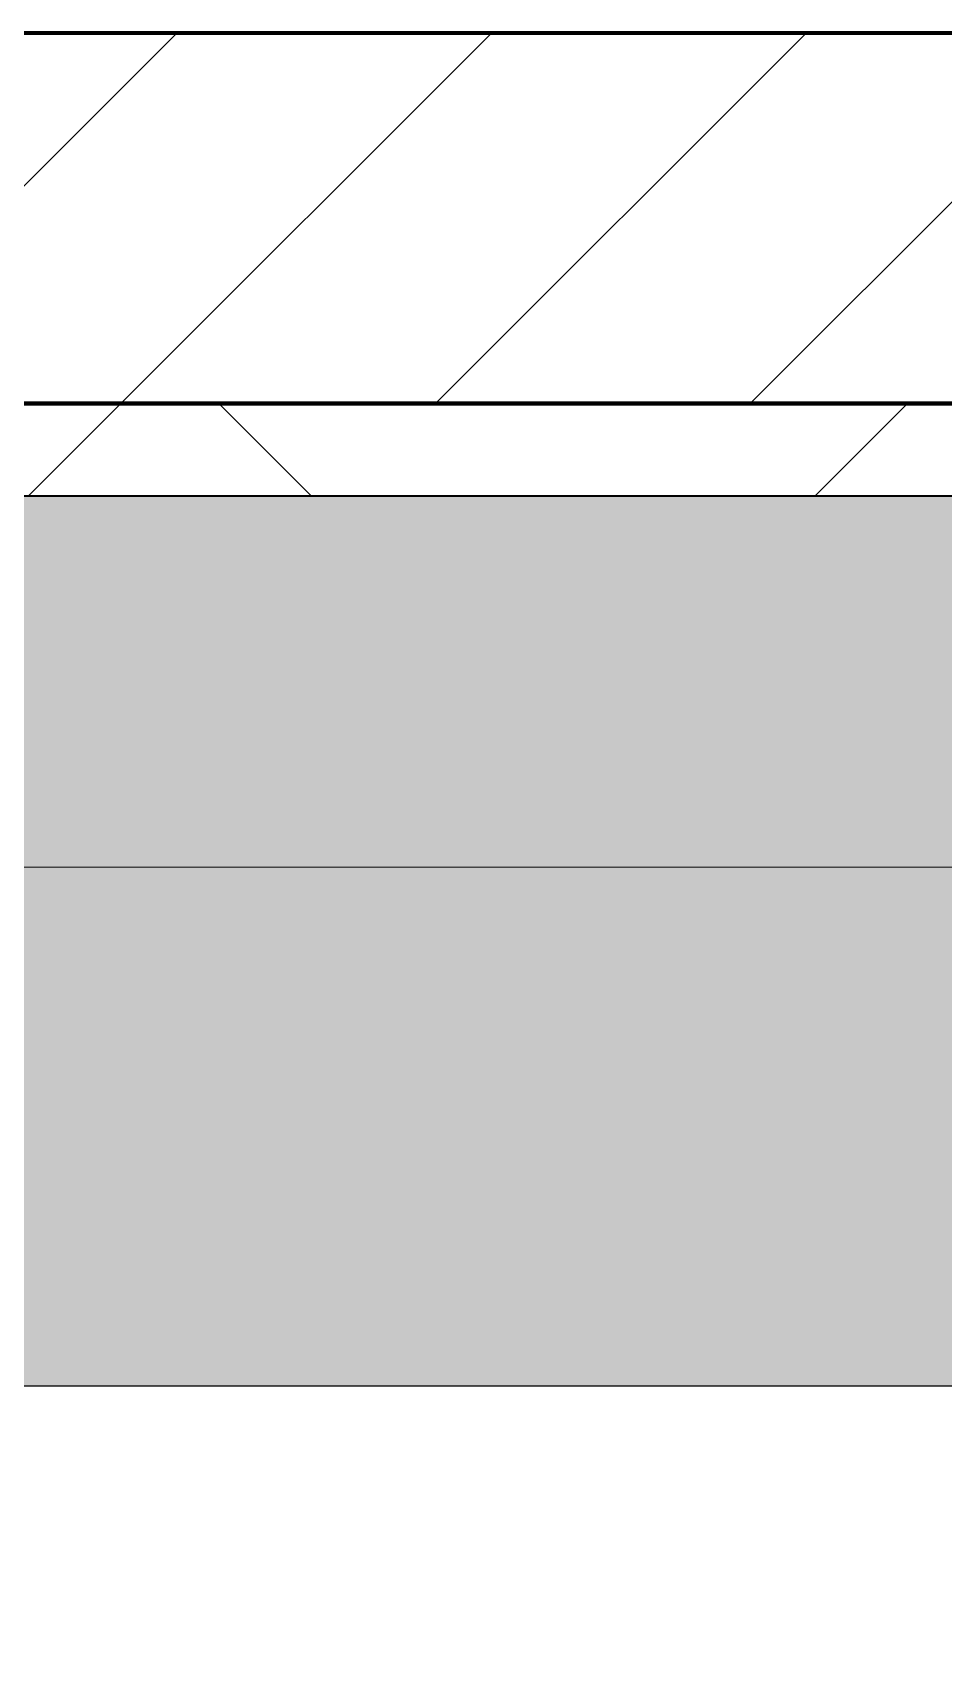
# Model space of a CAD drawing. Header units: millimetres. Extents: x -794334 to -714814, y -17806 to 22403.
# Drawn here: x -774992 to -774501, y 9261 to 10144 of the extents above; entities that cross this region are included whole.
import ezdxf
from ezdxf.xclip import XClip

# ---------------------------------------------------------------- set-up
doc = ezdxf.new("R2010")
doc.units = ezdxf.units.MM
doc.header["$XCLIPFRAME"] = 0
for name, color, linetype, lineweight in [('A-GENM', 1, 'Continuous', 9), ('A-GLAZ-CURT', 2, 'Continuous', 9), ('A-WALL', 5, 'Continuous', 35), ('A-WALL-FNSH', 2, 'Continuous', 35), ('A-WALL-PATT', 1, 'Continuous', 35)]:
    doc.layers.add(name, color=color, linetype=linetype, lineweight=lineweight)
doc.layers.add('A11_ALU.SOLID SHEET', color=2, linetype='Continuous')

# ---------------------------------------------------------------- blocks, each defined once
blk = doc.blocks.new('PPLS-PP19_Custom Tile Pattern - Custom Tile Pattern-V107-4252-01 ENLARGED CONCOURSE LEVEL - REFLECTED CEILING PLAN - SHEET 3')
at = {"layer": 'A-GLAZ-CURT'}
for p, q in [((-300, 0), (300, 0)), ((300, 0), (-300, 0)), ((195.99, 0), (213.31, 0)), ((213.31, 0), (195.99, 0)), ((230.06, 0), (300, 0)), ((-300, -50), (300, -50)), ((300, -50), (-300, -50))]:
    blk.add_line(p, q, dxfattribs=at)
at = {"layer": 'A-GLAZ-CURT', "flags": 128}
for points in [[(-187.54, 0), (-181.38, 0), (-175.58, 0), (-170.25, 0), (-165.64, 0), (-162.01, 0), (-159.53, 0), (-157.46, 0), (-154.52, 0), (-149.65, 0)], [(-150.63, 0), (-155.53, 0), (-160.27, 0), (-164.95, 0), (-169.65, 0), (-174.47, 0), (-179.49, 0), (-184.81, 0), (-190.44, 0), (-196.37, 0), (-202.58, 0), (-209.04, 0), (-215.73, 0), (-222.63, 0), (-229.72, 0), (-236.97, 0), (-244.39, 0), (-251.96, 0), (-259.67, 0), (-267.51, 0), (-275.48, 0), (-283.55, 0), (-291.73, 0), (-300, 0)], [(-125.17, 0), (-128.55, 0), (-134.16, 0), (-140.03, 0), (-145.5, 0), (-149.62, 0)], [(-149.42, 0), (-141.84, 0), (-132.81, 0), (-126.08, 0)]]:
    blk.add_lwpolyline(points, dxfattribs=at)
at = {"layer": 'A-GLAZ-CURT'}
for points, knots in [([(-300, 0), (-284.65, 0), (-236.57, 0), (-174.61, 0), (-129.95, 0), (-110.8, 0), (-99.5, 0), (-91.46, 0)], [-5323.127839, -5323.127839, -5323.127839, -5323.127839, -4502.809032, -2700.551212, -1002.059161, -460.363443, 0, 0, 0, 0]), ([(-149.6, 0), (-168.92, 0), (-209.44, 0), (-262.56, 0), (-294.48, 0), (-300, 0)], [-16719.736027, -16719.736027, -16719.736027, -16719.736027, -15131.813646, -13729.592194, -13439.944408, -13439.944408, -13439.944408, -13439.944408]), ([(-149.6, 0), (-152.7, 0), (-162.6, 0), (-177.91, 0), (-199.46, 0), (-216.65, 0), (-231.26, 0), (-233.46, 0), (-234, 0)], [-2276.311303, -2276.311303, -2276.311303, -2276.311303, -2113.765672, -1763.376603, -1422.553702, -978.033455, -846.069444, -682.911962, -682.911962, -682.911962, -682.911962]), ([(-223.63, 0), (-219.39, 0), (-206.17, 0), (-188.58, 0), (-169.02, 0), (-152.12, 0), (-136.84, 0), (-127.33, 0), (-124.19, 0), (-123.43, 0), (-123.28, 0)], [-5463.295695, -5463.295695, -5463.295695, -5463.295695, -5161.076232, -4739.070012, -4465.409639, -4149.119819, -3839.893365, -3647.167523, -3488.92562, -3439.852845, -3439.852845, -3439.852845, -3439.852845]), ([(-150.23, 0), (-150.53, 0), (-152.59, 0), (-158.72, 0), (-174.02, 0), (-185.59, 0), (-202.81, 0), (-213.56, 0), (-217.46, 0)], [-2523.617513, -2523.617513, -2523.617513, -2523.617513, -2477.344047, -2237.412286, -2029.680487, -1755.085331, -1400.429864, -1195.397769, -1195.397769, -1195.397769, -1195.397769]), ([(-217.07, 0), (-215.6, 0), (-211.14, 0), (-200.2, 0), (-185.8, 0), (-171.77, 0), (-158.7, 0), (-157.22, 0)], [-4916.013316, -4916.013316, -4916.013316, -4916.013316, -4832.723979, -4666.091899, -4349.945572, -4000.813434, -3840.635403, -3840.635403, -3840.635403, -3840.635403]), ([(-118.78, 0), (-121.86, 0), (-126.28, 0), (-136.96, 0), (-146.75, 0), (-149.42, 0), (-149.92, 0)], [-5938.474035, -5938.474035, -5938.474035, -5938.474035, -5700.061948, -5508.838257, -5298.784692, -5230.386346, -5230.386346, -5230.386346, -5230.386346]), ([(-149.61, 0), (-149.02, 0), (-146.5, 0), (-143.57, 0), (-138.62, 0)], [-3416.896408, -3416.896408, -3416.896408, -3416.896408, -3371.022232, -3227.460399, -3227.460399, -3227.460399, -3227.460399]), ([(-133.82, 0), (-135.51, 0), (-137.8, 0), (-146.28, 0), (-148.98, 0), (-149.6, 0)], [-2731.647847, -2731.647847, -2731.647847, -2731.647847, -2418.507304, -2308.929706, -2276.373206, -2276.373206, -2276.373206, -2276.373206]), ([(-137.88, 0), (-140.56, 0), (-146.78, 0), (-147.57, 0), (-149.48, 0)], [-3187.727384, -3187.727384, -3187.727384, -3187.727384, -2919.378265, -2565.419283, -2565.419283, -2565.419283, -2565.419283]), ([(-82.28, 0), (-82.47, 0), (-96.21, 0), (-118.24, 0), (-144.22, 0), (-149.12, 0)], [-18960.690703, -18960.690703, -18960.690703, -18960.690703, -18935.241197, -17136.203329, -16733.021146, -16733.021146, -16733.021146, -16733.021146]), ([(-26.75, 0), (-27.82, 0), (-36.18, 0), (-53.55, 0), (-78.2, 0), (-110.94, 0), (-130.52, 0), (-147.74, 0), (-149.07, 0)], [-8718.362214, -8718.362214, -8718.362214, -8718.362214, -8532.293389, -8073.216054, -7508.296369, -7004.680444, -6449.282163, -6277.220794, -6277.220794, -6277.220794, -6277.220794]), ([(-148.61, 0), (-146.67, 0), (-141.78, 0), (-127.26, 0), (-107.3, 0), (-90.42, 0), (-75.26, 0), (-68.41, 0), (-65.12, 0), (-63.63, 0)], [-4825.010153, -4825.010153, -4825.010153, -4825.010153, -4440.880425, -4054.690705, -3793.097032, -3402.597032, -3144.956779, -3050.982048, -2969.237017, -2969.237017, -2969.237017, -2969.237017]), ([(-148.23, 0), (-146.94, 0), (-140.15, 0), (-137.28, 0), (-133.93, 0), (-128.78, 0), (-126.5, 0)], [-6162.058746, -6162.058746, -6162.058746, -6162.058746, -6017.569127, -5560.701257, -5364.112219, -5231.017328, -5231.017328, -5231.017328, -5231.017328]), ([(-86.16, 0), (-91.37, 0), (-104.13, 0), (-122.65, 0), (-139.03, 0), (-146.11, 0), (-146.95, 0)], [-1681.3698, -1681.3698, -1681.3698, -1681.3698, -1374.161226, -945.742622, -741.901385, -489.130243, -489.130243, -489.130243, -489.130243]), ([(-146.69, 0), (-146.59, 0), (-145.49, 0), (-135.69, 0), (-128.29, 0), (-125.15, 0)], [-420.34245, -420.34245, -420.34245, -420.34245, -406.956646, -290.263673, 0, 0, 0, 0]), ([(-127.41, 0), (-131.63, 0), (-133.16, 0), (-134.09, 0), (-134.15, 0)], [-8540.990293, -8540.990293, -8540.990293, -8540.990293, -8266.114998, -8246.473386, -8246.473386, -8246.473386, -8246.473386]), ([(-134.15, 0), (-133.32, 0), (-130.31, 0), (-117.33, 0), (-92.04, 0), (-74.02, 0), (-62.74, 0), (-60.36, 0), (-59.97, 0)], [-7657.439573, -7657.439573, -7657.439573, -7657.439573, -7293.749979, -6839.55839, -6236.997189, -5713.340575, -5140.470607, -5006.787413, -5006.787413, -5006.787413, -5006.787413]), ([(-120.13, 0), (-120.14, 0), (-120.24, 0), (-121.3, 0), (-129.25, 0), (-133.82, 0)], [-2933.992132, -2933.992132, -2933.992132, -2933.992132, -2920.575025, -2840.280255, -2731.647847, -2731.647847, -2731.647847, -2731.647847]), ([(-113.43, 0), (-113.44, 0), (-113.96, 0), (-119.73, 0), (-125.43, 0), (-127.03, 0), (-127.41, 0)], [-328.499627, -328.499627, -328.499627, -328.499627, -282.672656, -98.539552, -24.539552, 0, 0, 0, 0]), ([(-126.5, 0), (-122.44, 0), (-108.71, 0), (-86.68, 0), (-63.44, 0), (-54.4, 0), (-48.53, 0), (-30.79, 0), (-18.03, 0), (8.61, 0), (15.02, 0), (22.91, 0), (31, 0), (39.04, 0), (48.29, 0), (52.83, 0), (53.95, 0)], [-5231.017328, -5231.017328, -5231.017328, -5231.017328, -4994.692869, -4542.524482, -4008.285538, -3689.699207, -3546.54457, -3315.260113, -2864.387349, -2439.246196, -2084.094819, -1956.422387, -1818.904206, -1645.594513, -1443.202566, -1370.028348, -1370.028348, -1370.028348, -1370.028348]), ([(-125.15, 0), (-124.93, 0), (-121.96, 0), (-113.01, 0), (-98.9, 0), (-85.29, 0), (-71.67, 0), (-65.93, 0), (-65.07, 0)], [-3362.7396, -3362.7396, -3362.7396, -3362.7396, -3342.215224, -3074.362186, -2902.289527, -2605.247022, -2322.099534, -2241.8264, -2241.8264, -2241.8264, -2241.8264]), ([(-122.08, 0), (-122.01, 0), (-121.69, 0), (-121.2, 0), (-120.88, 0)], [-3136.336417, -3136.336417, -3136.336417, -3136.336417, -3110.304437, -3035.164275, -3035.164275, -3035.164275, -3035.164275]), ([(-36.33, 0), (-36.43, 0), (-37.27, 0), (-45.02, 0), (-46.13, 0), (-60.59, 0), (-81.23, 0), (-99.51, 0), (-114.02, 0), (-117.28, 0), (-118.78, 0)], [-1855.773136, -1855.773136, -1855.773136, -1855.773136, -1810.870157, -1672.078046, -1405.135169, -1060.00838, -740.068933, -229.489605, -116.330425, 0, 0, 0, 0]), ([(-117.74, 0), (-117.19, 0), (-114.78, 0), (-113.43, 0), (-113.43, 0)], [-821.249067, -821.249067, -821.249067, -821.249067, -394.672656, -330.879064, -330.879064, -330.879064, -330.879064]), ([(-36.62, 0), (-36.62, 0), (-40.35, 0), (-44.32, 0), (-58.97, 0), (-85.2, 0), (-107.61, 0), (-116.56, 0), (-117.56, 0)], [-4069.478503, -4069.478503, -4069.478503, -4069.478503, -3858.647035, -3538.256648, -2842.901703, -2193.204658, -1433.981041, -985.49888, -985.49888, -985.49888, -985.49888]), ([(-115.82, 0), (-114.96, 0), (-110.41, 0), (-96.78, 0), (-71.33, 0), (-43.8, 0), (-21.4, 0), (-13.85, 0)], [-5724.064692, -5724.064692, -5724.064692, -5724.064692, -5430.283136, -5103.229623, -4799.173296, -4065.652676, -3656.690548, -3656.690548, -3656.690548, -3656.690548]), ([(9.32, 0), (9.08, 0), (7.65, 0), (2.57, 0), (-12.23, 0), (-25.64, 0), (-40, 0), (-56.24, 0), (-75.59, 0), (-94, 0), (-112.01, 0), (-114.94, 0), (-115.63, 0)], [-2922.926651, -2922.926651, -2922.926651, -2922.926651, -2882.788014, -2720.818881, -2518.50168, -2125.455881, -1792.521578, -1466.981642, -1208.454564, -789.402658, -501.969187, -243.577221, -243.577221, -243.577221, -243.577221]), ([(-91.46, 0), (-90.09, 0), (-84.7, 0), (-77.43, 0), (-72.73, 0), (-72.64, 0), (-72.64, 0)], [-19832.387487, -19832.387487, -19832.387487, -19832.387487, -19753.885894, -19541.04734, -19478.625389, -19471.062469, -19471.062469, -19471.062469, -19471.062469]), ([(-82.06, 0), (-82.51, 0), (-83.02, 0), (-83.28, 0), (-83.28, 0)], [-1501.200339, -1501.200339, -1501.200339, -1501.200339, -1424.436217, -1393.971743, -1393.971743, -1393.971743, -1393.971743]), ([(-83.28, 0), (-83.28, 0), (-82.91, 0), (-76.14, 0), (-62.97, 0), (-48.14, 0), (-36.49, 0), (-33.57, 0), (-29.94, 0), (-28.57, 0)], [-1393.4169, -1393.4169, -1393.4169, -1393.4169, -1353.722004, -1274.333717, -1073.56893, -651.549973, -296.515819, -83.513472, 0, 0, 0, 0]), ([(-29.03, 0), (-33.97, 0), (-43.74, 0), (-56.37, 0), (-71.66, 0), (-77.06, 0), (-80.96, 0), (-81.77, 0)], [-2680.714891, -2680.714891, -2680.714891, -2680.714891, -2413.671296, -2161.752162, -2006.592567, -1646.621388, -1516.881732, -1516.881732, -1516.881732, -1516.881732]), ([(-63.96, 0), (-64.13, 0), (-71.01, 0), (-77.72, 0), (-81.73, 0)], [-2171.769325, -2171.769325, -2171.769325, -2171.769325, -2007.031671, -1768.897004, -1768.897004, -1768.897004, -1768.897004]), ([(-66.39, 0), (-66.39, 0), (-63.63, 0), (-53.63, 0), (-34.42, 0), (-29.82, 0), (-29.19, 0)], [-2493.31794, -2493.31794, -2493.31794, -2493.31794, -2315.303971, -1809.437387, -963.711516, -666.19313, -666.19313, -666.19313, -666.19313]), ([(31.18, 0), (25.97, 0), (11.99, 0), (-16.92, 0), (-47.42, 0), (-65.77, 0), (-66.37, 0), (-66.38, 0)], [-4496.803627, -4496.803627, -4496.803627, -4496.803627, -4222.080604, -3745.412743, -2981.410125, -2542.574734, -2498.224237, -2498.224237, -2498.224237, -2498.224237]), ([(-63.63, 0), (-61.49, 0), (-57.39, 0), (-54.49, 0), (-45.2, 0), (-40.79, 0), (-40.46, 0), (-40.44, 0)], [-2969.237017, -2969.237017, -2969.237017, -2969.237017, -2851.217951, -2734.127174, -2474.780881, -2410.990208, -2350.645972, -2350.645972, -2350.645972, -2350.645972]), ([(-58.83, 0), (-58.37, 0), (-57.29, 0), (-54.23, 0), (-46.33, 0), (-42.62, 0), (-41.76, 0)], [-4859.52896, -4859.52896, -4859.52896, -4859.52896, -4680.891996, -4469.85053, -4321.566175, -4270.495146, -4270.495146, -4270.495146, -4270.495146]), ([(-51.83, 0), (-51.83, 0), (-51.78, 0), (-47.4, 0), (-46.01, 0), (-40.22, 0), (-36.78, 0)], [-632.814994, -632.814994, -632.814994, -632.814994, -627.965721, -508.377888, -260.442412, 0, 0, 0, 0]), ([(-14.25, 0), (-16.68, 0), (-23.65, 0), (-32.81, 0), (-44.85, 0), (-51.43, 0), (-51.79, 0)], [-1418.803938, -1418.803938, -1418.803938, -1418.803938, -1290.787923, -1039.307308, -819.71621, -644.910881, -644.910881, -644.910881, -644.910881]), ([(-41.76, 0), (-39.9, 0), (-37.72, 0), (-36.92, 0), (-36.77, 0)], [-4270.495146, -4270.495146, -4270.495146, -4270.495146, -4161.040818, -4106.245333, -4106.245333, -4106.245333, -4106.245333]), ([(-36.78, 0), (-32.43, 0), (-19.22, 0), (8.83, 0), (43.36, 0), (70.92, 0), (82.12, 0), (83.66, 0)], [-6191.144455, -6191.144455, -6191.144455, -6191.144455, -5862.463379, -5340.621928, -4573.028122, -4094.177415, -3869.465285, -3869.465285, -3869.465285, -3869.465285]), ([(-36.29, 0), (-36.29, 0), (-34.66, 0), (-28.88, 0), (-26.95, 0), (-26.54, 0)], [-9150.272121, -9150.272121, -9150.272121, -9150.272121, -9057.163041, -8919.836787, -8834.607043, -8834.607043, -8834.607043, -8834.607043]), ([(30.82, 0), (29.27, 0), (20.14, 0), (3.54, 0), (-16.58, 0), (-34.76, 0), (-36.04, 0)], [-10462.034656, -10462.034656, -10462.034656, -10462.034656, -10363.088938, -9884.23066, -9424.652049, -9182.880979, -9182.880979, -9182.880979, -9182.880979]), ([(-33.34, 0), (-33.34, 0), (-32.93, 0), (-31.16, 0), (-30.52, 0)], [-2415.024266, -2415.024266, -2415.024266, -2415.024266, -2357.633367, -2323.618664, -2323.618664, -2323.618664, -2323.618664]), ([(70.61, 0), (66.16, 0), (55.8, 0), (39.61, 0), (24.74, 0), (2.64, 0), (-17.84, 0), (-30.57, 0), (-31.82, 0), (-32, 0)], [-4647.237329, -4647.237329, -4647.237329, -4647.237329, -4326.416877, -4098.545751, -3766.694881, -3333.063701, -2994.501669, -2698.150104, -2614.070998, -2614.070998, -2614.070998, -2614.070998]), ([(-30.76, 0), (-30.73, 0), (-29.99, 0), (-23.47, 0), (-15.75, 0), (-15.19, 0)], [-54176.191683, -54176.191683, -54176.191683, -54176.191683, -54157.274271, -53749.15266, -53717.791567, -53717.791567, -53717.791567, -53717.791567]), ([(-30.52, 0), (-27.11, 0), (-17.83, 0), (5.99, 0), (22.06, 0), (37.44, 0), (45.49, 0), (51.72, 0), (54.03, 0)], [-2323.618664, -2323.618664, -2323.618664, -2323.618664, -2142.497158, -1716.209403, -1206.526904, -1089.329421, -901.315459, -775.708099, -775.708099, -775.708099, -775.708099]), ([(-14.24, 0), (-15.46, 0), (-18.71, 0), (-25.97, 0), (-29.52, 0), (-30.21, 0)], [-55092.991915, -55092.991915, -55092.991915, -55092.991915, -54789.006179, -54461.685999, -54290.791712, -54290.791712, -54290.791712, -54290.791712]), ([(-13.84, 0), (-14.86, 0), (-19.79, 0), (-24.92, 0), (-29.03, 0)], [-2961.79762, -2961.79762, -2961.79762, -2961.79762, -2903.012179, -2680.714891, -2680.714891, -2680.714891, -2680.714891]), ([(-28.98, 0), (-28.66, 0), (-27.39, 0), (-24.45, 0), (-22.56, 0)], [-166.548282, -166.548282, -166.548282, -166.548282, -102.06493, 0, 0, 0, 0]), ([(-28.57, 0), (-26.93, 0), (-20.29, 0), (-11.45, 0), (2.08, 0), (13.15, 0), (21.24, 0), (24.62, 0), (24.72, 0), (24.72, 0)], [-5361.429781, -5361.429781, -5361.429781, -5361.429781, -5261.36855, -5050.479954, -4785.90057, -4596.498881, -4445.288762, -4384.376941, -4376.041937, -4376.041937, -4376.041937, -4376.041937]), ([(-22.56, 0), (-20.27, 0), (-17.03, 0), (-11.36, 0), (-7.66, 0), (-6.6, 0), (-6.44, 0)], [-56468.192263, -56468.192263, -56468.192263, -56468.192263, -56344.022017, -56303.229861, -56166.290093, -56124.392176, -56124.392176, -56124.392176, -56124.392176]), ([(76.63, 0), (74.8, 0), (67.65, 0), (53.52, 0), (37, 0), (24.07, 0), (12.82, 0), (-0.3, 0), (-10.22, 0), (-13.86, 0)], [-3095.572228, -3095.572228, -3095.572228, -3095.572228, -2950.589685, -2634.532728, -2313.748533, -2106.613311, -1925.670641, -1617.263037, -1425.707747, -1425.707747, -1425.707747, -1425.707747]), ([(-13.68, 0), (-12.5, 0), (-5.77, 0), (4.23, 0), (9.64, 0), (10.14, 0), (10.18, 0)], [-3653.658314, -3653.658314, -3653.658314, -3653.658314, -3589.737505, -3285.047089, -3066.359526, -3044.715262, -3044.715262, -3044.715262, -3044.715262]), ([(8.33, 0), (8.19, 0), (7.18, 0), (1.09, 0), (-7.68, 0), (-12.97, 0)], [-3574.286521, -3574.286521, -3574.286521, -3574.286521, -3526.962355, -3285.499107, -2978.572101, -2978.572101, -2978.572101, -2978.572101]), ([(-12.76, 0), (-8.93, 0), (9.67, 0), (42.82, 0), (88.72, 0), (120.63, 0), (138.28, 0), (138.53, 0)], [-454.035567, -454.035567, -454.035567, -454.035567, -429.606584, -390.253598, -346.313304, -291.370682, -290.5735, -290.5735, -290.5735, -290.5735]), ([(-6.54, 0), (-6.73, 0), (-7.2, 0), (-7.6, 0), (-7.79, 0)], [-56009.792147, -56009.792147, -56009.792147, -56009.792147, -55949.290093, -55895.192118, -55895.192118, -55895.192118, -55895.192118]), ([(-2.63, 0), (-2.47, 0), (-1.22, 0), (4.92, 0), (15.97, 0), (22.54, 0), (24.49, 0)], [-226.825321, -226.825321, -226.825321, -226.825321, -220.269177, -206.416616, -198.214427, -187.717507, -187.717507, -187.717507, -187.717507]), ([(103.09, 0), (101.08, 0), (86.31, 0), (63.34, 0), (35.84, 0), (12, 0), (3.08, 0), (-1.67, 0), (-2.25, 0)], [-375.435014, -375.435014, -375.435014, -375.435014, -369.147452, -330.153101, -307.516438, -285.83788, -246.234814, -234.646884, -234.646884, -234.646884, -234.646884]), ([(24.69, 0), (24.54, 0), (20.99, 0), (15.48, 0), (10.8, 0), (9.63, 0)], [-4368.572414, -4368.572414, -4368.572414, -4368.572414, -4306.476363, -4080.000647, -3772.857994, -3772.857994, -3772.857994, -3772.857994]), ([(18.16, 0), (19.15, 0), (24.25, 0), (25.66, 0), (26.12, 0)], [-5700.113719, -5700.113719, -5700.113719, -5700.113719, -5554.232259, -5302.431367, -5302.431367, -5302.431367, -5302.431367]), ([(114.39, 0), (114.2, 0), (112.08, 0), (105.42, 0), (92.38, 0), (85.59, 0), (74.4, 0), (62.26, 0), (51.85, 0), (43.81, 0), (29.53, 0), (20.67, 0), (18.85, 0), (18.16, 0)], [-8148.58938, -8148.58938, -8148.58938, -8148.58938, -8105.191388, -7723.759874, -7531.75727, -7135.649961, -6924.452779, -6738.82075, -6548.303034, -6314.283804, -6135.05769, -5972.647715, -5832.674503, -5832.674503, -5832.674503, -5832.674503]), ([(27.44, 0), (27.9, 0), (29.54, 0), (38.07, 0), (53.39, 0), (71.67, 0), (84.83, 0), (86.01, 0), (92.51, 0), (94.33, 0)], [-5037.309798, -5037.309798, -5037.309798, -5037.309798, -4887.603822, -4705.298446, -4353.683244, -3960.84581, -3759.045785, -3336.541051, -2783.776468, -2783.776468, -2783.776468, -2783.776468]), ([(27.89, 0), (29.09, 0), (33.4, 0), (44.19, 0), (51.79, 0), (53.94, 0)], [-147.777612, -147.777612, -147.777612, -147.777612, -135.792042, -118.513713, -111.831706, -111.831706, -111.831706, -111.831706]), ([(53.18, 0), (53.06, 0), (52.22, 0), (44.99, 0), (36.46, 0), (30.82, 0)], [-622.740158, -622.740158, -622.740158, -622.740158, -566.066452, -360.610861, 0, 0, 0, 0]), ([(136.44, 0), (121.66, 0), (86.93, 0), (51.16, 0), (31.18, 0)], [-106.750556, -106.750556, -106.750556, -106.750556, -59.610984, 0, 0, 0, 0]), ([(121.6, 0), (116.45, 0), (100.43, 0), (76.86, 0), (57.82, 0), (46.51, 0), (41.18, 0), (36.02, 0), (35.54, 0), (35.54, 0)], [-425.296832, -425.296832, -425.296832, -425.296832, -401.860199, -357.622665, -341.267687, -334.000314, -326.15566, -319.318397, -317.489778, -317.489778, -317.489778, -317.489778]), ([(36.29, 0), (37.77, 0), (48.82, 0), (64.79, 0), (95.17, 0), (114.34, 0), (121.92, 0)], [-314.598523, -314.598523, -314.598523, -314.598523, -305.899624, -287.17622, -249.500363, -197.392987, -197.392987, -197.392987, -197.392987]), ([(54.02, 0), (58.48, 0), (74.37, 0), (100.57, 0), (116.36, 0), (128.63, 0), (128.95, 0)], [-111.740331, -111.740331, -111.740331, -111.740331, -97.899267, -63.759246, -39.050993, -35.895543, -35.895543, -35.895543, -35.895543]), ([(54.04, 0), (56.16, 0), (59.35, 0), (61.34, 0), (61.45, 0)], [-1368.033916, -1368.033916, -1368.033916, -1368.033916, -1228.752106, -1120.932285, -1120.932285, -1120.932285, -1120.932285]), ([(54.09, 0), (54.49, 0), (59.54, 0), (64.47, 0), (72.74, 0), (75.22, 0), (76.03, 0), (76.21, 0)], [-774.539555, -774.539555, -774.539555, -774.539555, -753.071572, -495.328968, -421.953223, -334.951786, -290.452333, -290.452333, -290.452333, -290.452333]), ([(61.47, 0), (61.47, 0), (61.21, 0), (56.86, 0), (55.04, 0), (54.9, 0)], [-1113.311073, -1113.311073, -1113.311073, -1113.311073, -1096.402191, -891.204116, -871.836221, -871.836221, -871.836221, -871.836221]), ([(76.22, 0), (75.58, 0), (73.64, 0), (71.05, 0), (70.61, 0)], [-193.634889, -193.634889, -193.634889, -193.634889, -31.537676, 0, 0, 0, 0]), ([(94.4, 0), (94.4, 0), (94.64, 0), (99.11, 0), (108.97, 0), (120.79, 0), (139.94, 0), (163.31, 0), (185.23, 0), (193.62, 0), (194.69, 0), (194.79, 0)], [-2348.345796, -2348.345796, -2348.345796, -2348.345796, -2310.419338, -2233.599744, -2052.234781, -1843.028543, -1530.39897, -1095.004608, -529.74427, -295.064701, -265.121568, -265.121568, -265.121568, -265.121568]), ([(121.94, 0), (121.83, 0), (120.48, 0), (114.96, 0), (108.04, 0), (103.09, 0)], [-23.466751, -23.466751, -23.466751, -23.466751, -22.807238, -15.488593, 0, 0, 0, 0]), ([(157.9, 0), (156.77, 0), (151.67, 0), (143.29, 0), (134.04, 0), (126.24, 0), (118.6, 0), (114.23, 0), (111.98, 0), (105.66, 0), (105.23, 0), (105.23, 0)], [-10292.955006, -10292.955006, -10292.955006, -10292.955006, -10098.273015, -9847.788484, -9677.714971, -9567.007022, -9453.21225, -9220.200448, -9012.77275, -8966.157302, -8929.495943, -8929.495943, -8929.495943, -8929.495943]), ([(105.26, 0), (105.52, 0), (111.01, 0), (112.65, 0), (113.59, 0)], [-8920.561005, -8920.561005, -8920.561005, -8920.561005, -8814.835624, -8577.462505, -8577.462505, -8577.462505, -8577.462505]), ([(168.37, 0), (167.68, 0), (162.47, 0), (149.63, 0), (129.1, 0), (121.91, 0)], [-543.375029, -543.375029, -543.375029, -543.375029, -530.793311, -458.593899, -425.763702, -425.763702, -425.763702, -425.763702]), ([(129.02, 0), (129.02, 0), (124.84, 0), (123.38, 0), (122.18, 0)], [-35.386604, -35.386604, -35.386604, -35.386604, -31.430235, -23.963937, -23.963937, -23.963937, -23.963937]), ([(122.3, 0), (122.55, 0), (128.79, 0), (132.42, 0), (134.6, 0)], [-196.520326, -196.520326, -196.520326, -196.520326, -194.761443, -152.241002, -152.241002, -152.241002, -152.241002]), ([(128.58, 0), (128.8, 0), (130.16, 0), (139.26, 0), (152.67, 0), (161.24, 0), (162.19, 0), (162.75, 0)], [-633.326174, -633.326174, -633.326174, -633.326174, -627.736123, -618.981161, -602.094757, -592.980799, -581.414464, -581.414464, -581.414464, -581.414464]), ([(137.1, 0), (136, 0), (133.64, 0), (129.87, 0), (129.11, 0)], [-670.405967, -670.405967, -670.405967, -670.405967, -651.020627, -640.742133, -640.742133, -640.742133, -640.742133]), ([(188.79, 0), (186.37, 0), (180.73, 0), (171, 0), (161.95, 0), (161.28, 0), (158.35, 0), (157.85, 0), (157.77, 0)], [-11408.025132, -11408.025132, -11408.025132, -11408.025132, -11105.624034, -10839.086983, -10768.332124, -10666.779182, -10580.760289, -10550.278881, -10550.278881, -10550.278881, -10550.278881]), ([(189.78, 0), (182.79, 0), (172.23, 0), (159.34, 0), (158.33, 0), (158.3, 0)], [-169.473608, -169.473608, -169.473608, -169.473608, -143.776725, -129.632772, -123.352749, -123.352749, -123.352749, -123.352749]), ([(159.07, 0), (159.13, 0), (160.84, 0), (165.21, 0), (174.15, 0), (185.98, 0), (208.82, 0), (219.42, 0), (230.06, 0)], [-115.643202, -115.643202, -115.643202, -115.643202, -114.681583, -87.660824, -65.295536, -41.623857, -24.459831, 0, 0, 0, 0]), ([(162.75, 0), (165.4, 0), (170.91, 0), (172.61, 0), (172.61, 0)], [-111.264224, -111.264224, -111.264224, -111.264224, -56.742688, -19.085662, -19.085662, -19.085662, -19.085662]), ([(247.1, 0), (246.76, 0), (245.04, 0), (238.34, 0), (226.56, 0), (221.1, 0), (200.27, 0), (182.99, 0), (174.27, 0), (169.67, 0), (168.99, 0)], [-9649.085549, -9649.085549, -9649.085549, -9649.085549, -9581.591397, -9406.094246, -9221.510254, -9016.44624, -8717.832359, -8253.978395, -8152.463617, -8069.855175, -8069.855175, -8069.855175, -8069.855175]), ([(189.78, 0), (188.8, 0), (182.04, 0), (175.3, 0), (169.49, 0)], [-165.78028, -165.78028, -165.78028, -165.78028, -162.427601, -142.916156, -142.916156, -142.916156, -142.916156]), ([(171.51, 0), (176.48, 0), (193.23, 0), (201.73, 0), (208.81, 0), (213.9, 0), (241.96, 0), (266.73, 0), (281.71, 0), (291.71, 0), (296.52, 0), (297.86, 0), (298.09, 0)], [-7971.819559, -7971.819559, -7971.819559, -7971.819559, -7784.112253, -7606.717214, -7289.299508, -7042.621073, -6582.165592, -6068.460911, -5766.029927, -5566.724884, -5280.360606, -5199.253518, -5199.253518, -5199.253518, -5199.253518]), ([(172.07, 0), (177.66, 0), (183.55, 0), (189.54, 0), (189.78, 0)], [-255.364076, -255.364076, -255.364076, -255.364076, -237.955587, -237.233337, -237.233337, -237.233337, -237.233337]), ([(300, 0), (286.53, 0), (254.22, 0), (215.71, 0), (194.89, 0), (189.89, 0)], [-285.253232, -285.253232, -285.253232, -285.253232, -244.693688, -187.987675, -169.61003, -169.61003, -169.61003, -169.61003]), ([(215.22, 0), (214.62, 0), (210.55, 0), (204.6, 0), (195.57, 0), (190.28, 0)], [-203.825446, -203.825446, -203.825446, -203.825446, -198.527383, -184.406837, -166.342806, -166.342806, -166.342806, -166.342806]), ([(190.38, 0), (194.57, 0), (201.37, 0), (207.47, 0), (213.96, 0), (215.11, 0)], [-236.622756, -236.622756, -236.622756, -236.622756, -223.92608, -215.862851, -208.75215, -208.75215, -208.75215, -208.75215]), ([(193.8, 0), (193.33, 0), (192.34, 0), (191.21, 0), (190.71, 0)], [-11665.349007, -11665.349007, -11665.349007, -11665.349007, -11565.880756, -11493.799757, -11493.799757, -11493.799757, -11493.799757]), ([(300, 0), (288.22, 0), (262, 0), (230.43, 0), (219.94, 0), (219.02, 0)], [-12528.858583, -12528.858583, -12528.858583, -12528.858583, -11905.454923, -11162.864862, -10856.732305, -10856.732305, -10856.732305, -10856.732305]), ([(219.9, 0), (220.86, 0), (227.84, 0), (242.06, 0), (246.54, 0), (246.96, 0)], [-10670.940496, -10670.940496, -10670.940496, -10670.940496, -10511.382485, -9925.173265, -9834.877357, -9834.877357, -9834.877357, -9834.877357]), ([(284.76, 0), (284.76, 0), (285.09, 0), (287.47, 0), (293.59, 0), (297.76, 0), (300, 0)], [-4110.630118, -4110.630118, -4110.630118, -4110.630118, -4053.389046, -3959.664717, -3862.421465, -3746.95702, -3746.95702, -3746.95702, -3746.95702]), ([(297.38, 0), (295.84, 0), (291.62, 0), (285.38, 0), (284.87, 0)], [-4803.172655, -4803.172655, -4803.172655, -4803.172655, -4358.271401, -4143.037883, -4143.037883, -4143.037883, -4143.037883])]:
    blk.add_open_spline(points, degree=3, knots=knots, dxfattribs=at)
for points in [[(-152.35, 0), (-151.53, 0), (-150.63, 0), (-149.65, 0)], [(-82.61, 0), (-83.79, 0), (-84.97, 0), (-86.16, 0)], [(-72.93, 0), (-75.26, 0), (-78.33, 0), (-81.72, 0)], [(-39.84, 0), (-39.08, 0), (-38.11, 0), (-37.36, 0)], [(-15.19, 0), (-14.93, 0), (-14.55, 0), (-14.09, 0)], [(24.49, 0), (25.23, 0), (25.72, 0), (26.04, 0)], [(80.35, 0), (79.57, 0), (78.27, 0), (76.63, 0)], [(84.06, 0), (83.48, 0), (82.41, 0), (81.72, 0)], [(168.74, 0), (168.74, 0), (169.81, 0), (171.51, 0)], [(195.11, 0), (194.91, 0), (194.44, 0), (193.8, 0)]]:
    blk.add_open_spline(points, degree=3, dxfattribs=at)
blk = doc.blocks.new('PPLS-PP19_Custom Tile Pattern - Custom Tile Pattern-V108-4252-01 ENLARGED CONCOURSE LEVEL - REFLECTED CEILING PLAN - SHEET 3')
at = {"layer": 'A-GLAZ-CURT'}
for p, q in [((-300, 0), (300, 0)), ((300, 0), (-300, 0)), ((-293.07, 0), (-275.75, 0)), ((-275.75, 0), (-293.07, 0)), ((-300, -50), (300, -50)), ((300, -50), (-300, -50))]:
    blk.add_line(p, q, dxfattribs=at)
at = {"layer": 'A-GLAZ-CURT', "flags": 128}
for points in [[(-300, 0), (-291.56, 0), (-283.3, 0), (-275.2, 0)], [(-275.48, 0), (-283.55, 0), (-291.73, 0), (-300, 0)]]:
    blk.add_lwpolyline(points, dxfattribs=at)
at = {"layer": 'A-GLAZ-CURT'}
blk.add_open_spline([(-300, 0), (-291.7, 0), (-283.49, 0), (-275.49, 0)], degree=3, dxfattribs=at)
blk.add_open_spline([(-207.59, 0), (-209.77, 0), (-232.75, 0), (-262.56, 0), (-294.48, 0), (-300, 0)], degree=3, knots=[-15280.193173, -15280.193173, -15280.193173, -15280.193173, -15131.813646, -13729.592194, -13439.944408, -13439.944408, -13439.944408, -13439.944408], dxfattribs=at)
blk = doc.blocks.new('Curved Concourse Ceiling5 - Curved Concourse Ceiling-12515229-4252-01 ENLARGED CONCOURSE LEVEL - REFLECTED CEILING PLAN - SHEET 3')
at = {"layer": 'A-GENM'}
h = blk.add_hatch(color=256, dxfattribs=at)
h.paths.add_polyline_path([(-768763.28, 4129.03), (-768657.49, 4129.04), (-768657.5, 9894.02), (-777707.49, 9894.02), (-777707.42, 4129.03), (-769849.31, 4129.03)])
h.paths.add_polyline_path([(-768857.49, 4329.03), (-777507.49, 4329.03), (-777507.49, 9694.03), (-768857.49, 9694.03), (-768857.49, 4419.87)])
blk.add_hatch(color=256, dxfattribs=at).paths.add_polyline_path([(-777227.49, 9414.03), (-769137.49, 9414.03), (-768857.49, 9694.03), (-777507.49, 9694.03), (-777293.75, 9480.28)])
for p, q in [((-768657.49, 9894.03), (-777707.49, 9894.03)), ((-768657.49, 9894.03), (-777707.49, 9894.03)), ((-768857.49, 9694.03), (-777507.49, 9694.03)), ((-768857.49, 9694.03), (-777507.49, 9694.03)), ((-777227.49, 9414.03), (-769137.49, 9414.03)), ((-769137.49, 9414.03), (-777227.49, 9414.03))]:
    blk.add_line(p, q, dxfattribs=at)
blk = doc.blocks.new('*U1029')
at = {"layer": 'A-GENM'}
blk.add_blockref('Curved Concourse Ceiling5 - Curved Concourse Ceiling-12515229-4252-01 ENLARGED CONCOURSE LEVEL - REFLECTED CEILING PLAN - SHEET 3', (778882.37, -3579.02), dxfattribs=at)
at = {"layer": 'A-GLAZ-CURT', "rotation": 180}
for name, p in [('PPLS-PP19_Custom Tile Pattern - Custom Tile Pattern-V108-4252-01 ENLARGED CONCOURSE LEVEL - REFLECTED CEILING PLAN - SHEET 3', (3600, 6315)), ('PPLS-PP19_Custom Tile Pattern - Custom Tile Pattern-V107-4252-01 ENLARGED CONCOURSE LEVEL - REFLECTED CEILING PLAN - SHEET 3', (4200, 6315))]:
    blk.add_blockref(name, p, dxfattribs=at)
blk = doc.blocks.new('*U1230')
for points in [[(0, 0), (9050, 0), (9050, 5765), (0, 5765)], [(480, 480), (8570, 480), (8570, 5285), (480, 5285)]]:
    blk.add_lwpolyline(points, close=True)
blk = doc.blocks.new('*U1630')
for points in [[(-4139.52, 6315), (-75674.95, 6315), (-75674.95, 550), (-4139.52, 550)], [(-33025.12, 550), (-23975.12, 550), (-23975.12, 6315), (-33025.12, 6315)]]:
    blk.add_lwpolyline(points, close=True)
blk.add_blockref('*U1230', (-33025.12, 550))

msp = doc.modelspace()

# ---------------------------------------------------------------- block references
at = {"layer": 'A11_ALU.SOLID SHEET'}
ref = msp.add_blockref('*U1630', (-744681.24, 3579.02), dxfattribs=at)
XClip(ref).set_block_clipping_path([(-45802.4668593339, -9620.0029952967), (23702.8690583039, 10334.9999958097)])

# ---------------------------------------------------------------- next in the draw order: hatches: boundary and pattern name
at = {"layer": 'A-WALL-PATT', "lineweight": 9}
h = msp.add_hatch(dxfattribs=at)
h.set_pattern_fill('FP_2', color=256, style=0, pattern_type=2)
h.set_pattern_definition([(45, (0, 0), (-84.852814, 84.852814), [])])
h.paths.add_polyline_path([(-745742.17, 9944.02), (-745742.17, 10144.02), (-783082.17, 10144.02), (-783082.17, 9944.02), (-747042.87, 9944.02)])
h = msp.add_hatch(dxfattribs=at)
h.set_pattern_fill('FP_5', color=256, style=0, pattern_type=2)
h.set_pattern_definition([(45, (0, 0), (-212.13203, 212.13203), []), (135, (0, 0), (-212.13203, -212.13203), [])])
h.paths.add_polyline_path([(-748821.9, 9894.02), (-748821.9, 9944.02), (-783057.37, 9944.02), (-783057.37, 9894.02), (-749214.91, 9894.02)])

# ---------------------------------------------------------------- next in the draw order: linework, layer by layer
at = {"layer": 'A-WALL', "color": 7, "lineweight": 70}
for p, q in [((-783082.17, 10144.02), (-745742.17, 10144.02)), ((-783057.37, 9944.02), (-748821.9, 9944.02)), ((-748821.9, 9944.02), (-783057.37, 9944.02))]:
    msp.add_line(p, q, dxfattribs=at)
at = {"layer": 'A-WALL-FNSH', "color": 250}
msp.add_line((-748821.9, 9894.02), (-783057.37, 9894.02), dxfattribs=at)

# ---------------------------------------------------------------- next in the draw order: block references
msp.add_blockref('*U1029', (-778882.37, 3579.02))

doc.saveas('drawing.dxf')
